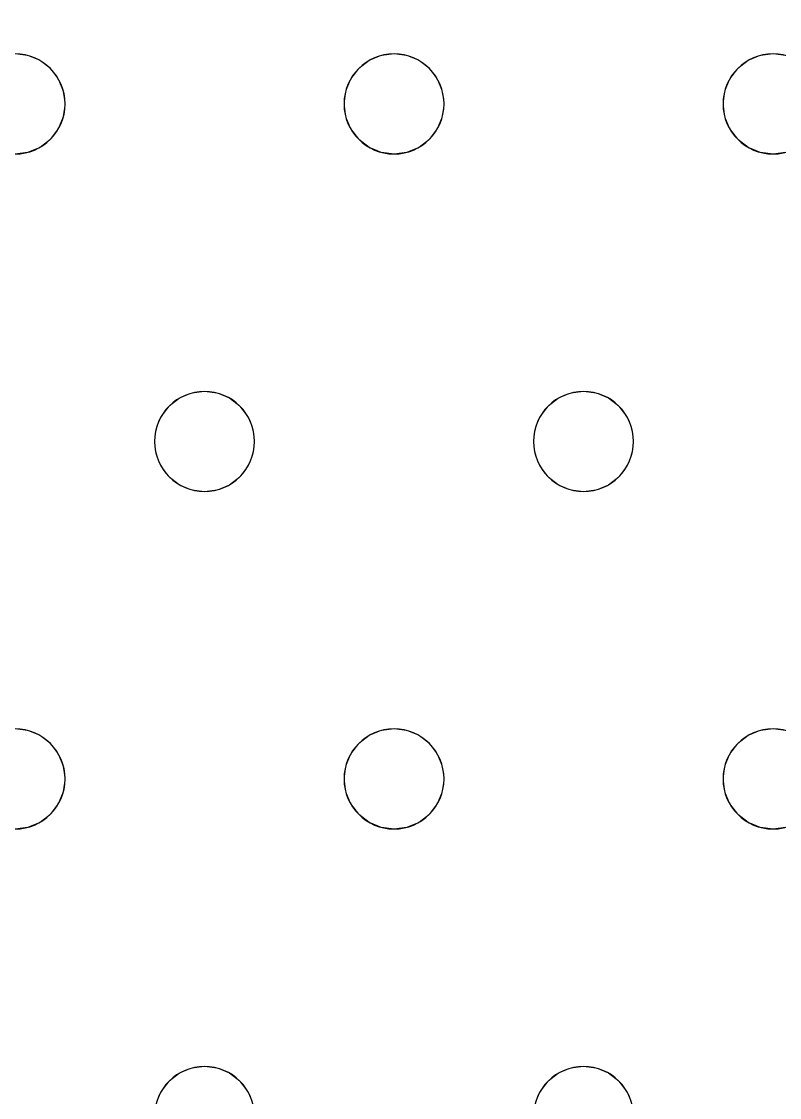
# Model space of a CAD drawing. Header units: millimetres. Extents: x -1 to 1601, y -701 to 1.
# Drawn here: x 987.6 to 1048.3, y -177.5 to -91.4 of the extents above; entities that cross this region are included whole.
import ezdxf

# ---------------------------------------------------------------- set-up
doc = ezdxf.new("R2010")
doc.units = ezdxf.units.MM
doc.layers.add('IQ_200_3D', color=1, linetype='Continuous')
doc.layers.add('IQ_204_2D', color=7, linetype='Continuous')

msp = doc.modelspace()

# ---------------------------------------------------------------- linework, layer by layer
at = {"layer": 'IQ_200_3D', "lineweight": 18}
for points, invisible_edges in [([(122.762, -68.034, 850), (1477.238, -68.034, 850), (1477.238, -397.966, 850), (122.762, -397.966, 850)], 10), ([(122.762, -68.034, 860), (122.762, -397.966, 860), (1477.238, -397.966, 860), (1477.238, -68.034, 860)], 5), ([(987.118, -94, 888), (845.451, -73, 888), (1017.451, -94, 888), (1016.416, -94.136, 888)], 11), ([(1047.784, -94, 888), (1046.749, -94.136, 888), (1017.451, -94, 888), (845.451, -73, 888)], 14), ([(1078.118, -94, 888), (1077.082, -94.136, 888), (1047.784, -94, 888), (845.451, -73, 888)], 14), ([(1138.784, -94, 888), (1137.749, -94.136, 888), (1108.451, -94, 888), (845.451, -73, 888)], 14), ([(1169.118, -94, 888), (1138.784, -94, 888), (845.451, -73, 888), (1475.351, -73, 888)], 11), ([(1078.118, -94, 888), (845.451, -73, 888), (1108.451, -94, 888)], 15), ([(1138.784, -94, 890), (1169.118, -94, 890), (845.451, -73, 890), (1108.451, -94, 890)], 15), ([(1047.784, -94, 890), (1077.082, -94.136, 890), (1078.118, -94, 890), (845.451, -73, 890)], 13), ([(1017.451, -94, 890), (1047.784, -94, 890), (845.451, -73, 890), (987.118, -94, 890)], 15), ([(1108.451, -94, 890), (845.451, -73, 890), (1078.118, -94, 890)], 15), ([(1169.118, -94, 890), (1475.351, -73, 890), (845.451, -73, 890)], 13), ([(987.118, -94, 888), (988.153, -94.136, 888), (988.153, -94.136, 890), (987.118, -94, 890)], 10), ([(988.153, -94.136, 888), (987.118, -94, 888), (1016.416, -94.136, 888), (1015.451, -94.536, 888)], 10), ([(1016.416, -94.136, 890), (1017.451, -94, 890), (987.118, -94, 890), (988.153, -94.136, 890)], 10), ([(989.118, -94.536, 890), (988.153, -94.136, 890), (988.153, -94.136, 888), (989.118, -94.536, 888)], 10), ([(989.118, -94.536, 888), (988.153, -94.136, 888), (1015.451, -94.536, 888), (1014.623, -95.172, 888)], 10), ([(1015.451, -94.536, 890), (1016.416, -94.136, 890), (988.153, -94.136, 890), (989.118, -94.536, 890)], 10), ([(989.946, -95.172, 890), (989.118, -94.536, 890), (989.118, -94.536, 888), (989.946, -95.172, 888)], 10), ([(989.946, -95.172, 888), (989.118, -94.536, 888), (1014.623, -95.172, 888), (1013.987, -96, 888)], 10), ([(1014.623, -95.172, 890), (1015.451, -94.536, 890), (989.118, -94.536, 890), (989.946, -95.172, 890)], 10), ([(1015.451, -94.536, 890), (1014.623, -95.172, 890), (1014.623, -95.172, 888), (1015.451, -94.536, 888)], 10), ([(1016.416, -94.136, 890), (1015.451, -94.536, 890), (1015.451, -94.536, 888), (1016.416, -94.136, 888)], 10), ([(1016.416, -94.136, 888), (1017.451, -94, 888), (1017.451, -94, 890), (1016.416, -94.136, 890)], 10), ([(1017.451, -94, 888), (1018.486, -94.136, 888), (1018.486, -94.136, 890), (1017.451, -94, 890)], 10), ([(1018.486, -94.136, 888), (1017.451, -94, 888), (1046.749, -94.136, 888), (1045.784, -94.536, 888)], 10), ([(1046.749, -94.136, 890), (1047.784, -94, 890), (1017.451, -94, 890), (1018.486, -94.136, 890)], 10), ([(1019.451, -94.536, 890), (1018.486, -94.136, 890), (1018.486, -94.136, 888), (1019.451, -94.536, 888)], 10), ([(1019.451, -94.536, 888), (1018.486, -94.136, 888), (1045.784, -94.536, 888), (1044.956, -95.172, 888)], 10), ([(1045.784, -94.536, 890), (1046.749, -94.136, 890), (1018.486, -94.136, 890), (1019.451, -94.536, 890)], 10), ([(1020.279, -95.172, 890), (1019.451, -94.536, 890), (1019.451, -94.536, 888), (1020.279, -95.172, 888)], 10), ([(1020.279, -95.172, 888), (1019.451, -94.536, 888), (1044.956, -95.172, 888), (1044.32, -96, 888)], 10), ([(1044.956, -95.172, 890), (1045.784, -94.536, 890), (1019.451, -94.536, 890), (1020.279, -95.172, 890)], 10), ([(1045.784, -94.536, 890), (1044.956, -95.172, 890), (1044.956, -95.172, 888), (1045.784, -94.536, 888)], 10), ([(1046.749, -94.136, 890), (1045.784, -94.536, 890), (1045.784, -94.536, 888), (1046.749, -94.136, 888)], 10), ([(1046.749, -94.136, 888), (1047.784, -94, 888), (1047.784, -94, 890), (1046.749, -94.136, 890)], 10), ([(1047.784, -94, 888), (1048.82, -94.136, 888), (1048.82, -94.136, 890), (1047.784, -94, 890)], 10), ([(1048.82, -94.136, 888), (1047.784, -94, 888), (1077.082, -94.136, 888), (1076.118, -94.536, 888)], 10), ([(1077.082, -94.136, 890), (1047.784, -94, 890), (1048.82, -94.136, 890), (1076.118, -94.536, 890)], 5), ([(990.582, -96, 890), (989.946, -95.172, 890), (989.946, -95.172, 888), (990.582, -96, 888)], 10), ([(990.582, -96, 888), (989.946, -95.172, 888), (1013.987, -96, 888)], 14), ([(1013.987, -96, 890), (1014.623, -95.172, 890), (989.946, -95.172, 890)], 14), ([(990.582, -96, 890), (1013.587, -96.965, 890), (1013.987, -96, 890), (989.946, -95.172, 890)], 5), ([(1014.623, -95.172, 890), (1013.987, -96, 890), (1013.987, -96, 888), (1014.623, -95.172, 888)], 10), ([(1020.915, -96, 890), (1020.279, -95.172, 890), (1020.279, -95.172, 888), (1020.915, -96, 888)], 10), ([(1044.32, -96, 888), (1043.921, -96.965, 888), (1020.915, -96, 888), (1020.279, -95.172, 888)], 10), ([(1044.32, -96, 890), (1044.956, -95.172, 890), (1020.279, -95.172, 890), (1020.915, -96, 890)], 10), ([(1044.956, -95.172, 890), (1044.32, -96, 890), (1044.32, -96, 888), (1044.956, -95.172, 888)], 10), ([(990.981, -96.965, 890), (990.582, -96, 890), (990.582, -96, 888), (990.981, -96.965, 888)], 10), ([(1013.587, -96.965, 888), (990.981, -96.965, 888), (990.582, -96, 888), (1013.987, -96, 888)], 5), ([(990.981, -96.965, 890), (1013.587, -96.965, 890), (990.582, -96, 890)], 3), ([(1013.987, -96, 890), (1013.587, -96.965, 890), (1013.587, -96.965, 888), (1013.987, -96, 888)], 10), ([(1021.315, -96.965, 890), (1020.915, -96, 890), (1020.915, -96, 888), (1021.315, -96.965, 888)], 10), ([(1021.315, -96.965, 888), (1020.915, -96, 888), (1043.921, -96.965, 888)], 14), ([(1043.921, -96.965, 890), (1044.32, -96, 890), (1020.915, -96, 890), (1021.315, -96.965, 890)], 10), ([(1044.32, -96, 890), (1043.921, -96.965, 890), (1043.921, -96.965, 888), (1044.32, -96, 888)], 10), ([(991.118, -98, 890), (990.981, -96.965, 890), (990.981, -96.965, 888), (991.118, -98, 888)], 2), ([(1013.451, -98, 888), (991.118, -98, 888), (990.981, -96.965, 888), (1013.587, -96.965, 888)], 5), ([(1013.451, -98, 890), (1013.587, -96.965, 890), (990.981, -96.965, 890), (991.118, -98, 890)], 10), ([(1013.587, -96.965, 890), (1013.451, -98, 890), (1013.451, -98, 888), (1013.587, -96.965, 888)], 8), ([(1021.451, -98, 890), (1021.315, -96.965, 890), (1021.315, -96.965, 888), (1021.451, -98, 888)], 2), ([(1043.784, -98, 888), (1021.451, -98, 888), (1021.315, -96.965, 888), (1043.921, -96.965, 888)], 5), ([(1043.784, -98, 890), (1043.921, -96.965, 890), (1021.315, -96.965, 890), (1021.451, -98, 890)], 10), ([(1043.921, -96.965, 890), (1043.784, -98, 890), (1043.784, -98, 888), (1043.921, -96.965, 888)], 8), ([(990.981, -99.035, 890), (991.118, -98, 890), (991.118, -98, 888), (990.981, -99.035, 888)], 8), ([(1013.587, -99.035, 888), (990.981, -99.035, 888), (991.118, -98, 888), (1013.451, -98, 888)], 5), ([(1013.587, -99.035, 890), (1013.451, -98, 890), (991.118, -98, 890), (990.981, -99.035, 890)], 10), ([(1013.451, -98, 890), (1013.587, -99.035, 890), (1013.587, -99.035, 888), (1013.451, -98, 888)], 2), ([(1021.315, -99.035, 890), (1021.451, -98, 890), (1021.451, -98, 888), (1021.315, -99.035, 888)], 8), ([(1043.921, -99.035, 888), (1021.315, -99.035, 888), (1021.451, -98, 888), (1043.784, -98, 888)], 5), ([(1043.921, -99.035, 890), (1043.784, -98, 890), (1021.451, -98, 890), (1021.315, -99.035, 890)], 10), ([(1043.784, -98, 890), (1043.921, -99.035, 890), (1043.921, -99.035, 888), (1043.784, -98, 888)], 2), ([(990.582, -100, 890), (990.981, -99.035, 890), (990.981, -99.035, 888), (990.582, -100, 888)], 10), ([(990.582, -100, 888), (990.981, -99.035, 888), (1013.987, -100, 888), (1002.284, -121, 888)], 14), ([(1013.987, -100, 890), (1013.587, -99.035, 890), (990.981, -99.035, 890), (990.582, -100, 890)], 10), ([(1013.987, -100, 888), (990.981, -99.035, 888), (1013.587, -99.035, 888)], 3), ([(1013.587, -99.035, 890), (1013.987, -100, 890), (1013.987, -100, 888), (1013.587, -99.035, 888)], 10), ([(1020.915, -100, 890), (1021.315, -99.035, 890), (1021.315, -99.035, 888), (1020.915, -100, 888)], 10), ([(1044.32, -100, 888), (1032.618, -121, 888), (1020.915, -100, 888), (1021.315, -99.035, 888)], 11), ([(1044.32, -100, 890), (1043.921, -99.035, 890), (1021.315, -99.035, 890), (1020.915, -100, 890)], 10), ([(1044.32, -100, 888), (1021.315, -99.035, 888), (1043.921, -99.035, 888)], 3), ([(1043.921, -99.035, 890), (1044.32, -100, 890), (1044.32, -100, 888), (1043.921, -99.035, 888)], 10), ([(989.946, -100.828, 890), (990.582, -100, 890), (990.582, -100, 888), (989.946, -100.828, 888)], 10), ([(989.946, -100.828, 888), (990.582, -100, 888), (1002.284, -121, 888), (1001.249, -121.136, 888)], 10), ([(1002.284, -121, 890), (990.582, -100, 890), (989.946, -100.828, 890), (1001.249, -121.136, 890)], 5), ([(1002.284, -121, 890), (1014.623, -100.828, 890), (1013.987, -100, 890), (990.582, -100, 890)], 13), ([(1014.623, -100.828, 888), (1002.284, -121, 888), (1013.987, -100, 888)], 3), ([(1013.987, -100, 890), (1014.623, -100.828, 890), (1014.623, -100.828, 888), (1013.987, -100, 888)], 10), ([(1020.279, -100.828, 890), (1020.915, -100, 890), (1020.915, -100, 888), (1020.279, -100.828, 888)], 10), ([(1020.279, -100.828, 888), (1020.915, -100, 888), (1032.618, -121, 888), (1031.582, -121.136, 888)], 10), ([(1020.279, -100.828, 890), (1031.582, -121.136, 890), (1032.618, -121, 890), (1020.915, -100, 890)], 5), ([(1032.618, -121, 890), (1044.32, -100, 890), (1020.915, -100, 890)], 15), ([(1032.618, -121, 888), (1044.32, -100, 888), (1044.956, -100.828, 888), (1033.653, -121.136, 888)], 5), ([(1044.956, -100.828, 890), (1044.32, -100, 890), (1032.618, -121, 890), (1033.653, -121.136, 890)], 10), ([(1044.32, -100, 890), (1044.956, -100.828, 890), (1044.956, -100.828, 888), (1044.32, -100, 888)], 10), ([(988.153, -101.864, 890), (989.118, -101.464, 890), (989.118, -101.464, 888), (988.153, -101.864, 888)], 10), ([(988.153, -101.864, 888), (989.118, -101.464, 888), (1000.284, -121.536, 888), (999.456, -122.172, 888)], 10), ([(1000.284, -121.536, 890), (989.118, -101.464, 890), (988.153, -101.864, 890), (999.456, -122.172, 890)], 5), ([(989.118, -101.464, 890), (989.946, -100.828, 890), (989.946, -100.828, 888), (989.118, -101.464, 888)], 10), ([(989.118, -101.464, 888), (989.946, -100.828, 888), (1001.249, -121.136, 888), (1000.284, -121.536, 888)], 10), ([(1001.249, -121.136, 890), (989.946, -100.828, 890), (989.118, -101.464, 890), (1000.284, -121.536, 890)], 5), ([(1003.319, -121.136, 888), (1002.284, -121, 888), (1014.623, -100.828, 888), (1015.451, -101.464, 888)], 10), ([(1002.284, -121, 890), (1003.319, -121.136, 890), (1014.623, -100.828, 890)], 14), ([(1015.451, -101.464, 890), (1014.623, -100.828, 890), (1003.319, -121.136, 890), (1004.284, -121.536, 890)], 10), ([(1004.284, -121.536, 888), (1003.319, -121.136, 888), (1015.451, -101.464, 888), (1016.416, -101.864, 888)], 10), ([(1016.416, -101.864, 890), (1015.451, -101.464, 890), (1004.284, -121.536, 890), (1005.113, -122.172, 890)], 10), ([(1014.623, -100.828, 890), (1015.451, -101.464, 890), (1015.451, -101.464, 888), (1014.623, -100.828, 888)], 10), ([(1015.451, -101.464, 890), (1016.416, -101.864, 890), (1016.416, -101.864, 888), (1015.451, -101.464, 888)], 10), ([(1018.486, -101.864, 890), (1019.451, -101.464, 890), (1019.451, -101.464, 888), (1018.486, -101.864, 888)], 10), ([(1018.486, -101.864, 888), (1019.451, -101.464, 888), (1030.618, -121.536, 888), (1029.789, -122.172, 888)], 10), ([(1030.618, -121.536, 890), (1019.451, -101.464, 890), (1018.486, -101.864, 890)], 13), ([(1019.451, -101.464, 890), (1020.279, -100.828, 890), (1020.279, -100.828, 888), (1019.451, -101.464, 888)], 10), ([(1019.451, -101.464, 888), (1020.279, -100.828, 888), (1031.582, -121.136, 888), (1030.618, -121.536, 888)], 10), ([(1019.451, -101.464, 890), (1030.618, -121.536, 890), (1031.582, -121.136, 890), (1020.279, -100.828, 890)], 5), ([(1033.653, -121.136, 888), (1044.956, -100.828, 888), (1045.784, -101.464, 888), (1034.618, -121.536, 888)], 5), ([(1045.784, -101.464, 890), (1044.956, -100.828, 890), (1033.653, -121.136, 890), (1034.618, -121.536, 890)], 10), ([(1034.618, -121.536, 888), (1045.784, -101.464, 888), (1046.749, -101.864, 888)], 13), ([(1046.749, -101.864, 890), (1045.784, -101.464, 890), (1034.618, -121.536, 890), (1035.446, -122.172, 890)], 10), ([(1044.956, -100.828, 890), (1045.784, -101.464, 890), (1045.784, -101.464, 888), (1044.956, -100.828, 888)], 10), ([(1045.784, -101.464, 890), (1046.749, -101.864, 890), (1046.749, -101.864, 888), (1045.784, -101.464, 888)], 10), ([(975.415, -123, 888), (974.779, -122.172, 888), (987.118, -102, 888), (998.82, -123, 888)], 14), ([(987.118, -102, 890), (974.779, -122.172, 890), (975.415, -123, 890), (998.82, -123, 890)], 13), ([(988.153, -101.864, 888), (987.118, -102, 888), (987.118, -102, 890), (988.153, -101.864, 890)], 10), ([(999.456, -122.172, 888), (998.82, -123, 888), (987.118, -102, 888), (988.153, -101.864, 888)], 10), ([(987.118, -102, 890), (998.82, -123, 890), (999.456, -122.172, 890), (988.153, -101.864, 890)], 5), ([(1005.113, -122.172, 888), (1004.284, -121.536, 888), (1016.416, -101.864, 888), (1017.451, -102, 888)], 10), ([(1017.451, -102, 890), (1016.416, -101.864, 890), (1005.113, -122.172, 890), (1005.748, -123, 890)], 10), ([(1005.748, -123, 888), (1005.113, -122.172, 888), (1017.451, -102, 888), (1029.153, -123, 888)], 14), ([(1029.153, -123, 890), (1029.789, -122.172, 890), (1017.451, -102, 890), (1005.748, -123, 890)], 14), ([(1017.451, -102, 888), (1016.416, -101.864, 888), (1016.416, -101.864, 890), (1017.451, -102, 890)], 10), ([(1018.486, -101.864, 888), (1017.451, -102, 888), (1017.451, -102, 890), (1018.486, -101.864, 890)], 10), ([(1029.789, -122.172, 888), (1029.153, -123, 888), (1017.451, -102, 888), (1018.486, -101.864, 888)], 10), ([(1029.789, -122.172, 890), (1030.618, -121.536, 890), (1018.486, -101.864, 890), (1017.451, -102, 890)], 10), ([(1046.749, -101.864, 888), (1047.784, -102, 888), (1035.446, -122.172, 888), (1034.618, -121.536, 888)], 10), ([(1047.784, -102, 890), (1046.749, -101.864, 890), (1035.446, -122.172, 890), (1036.082, -123, 890)], 10), ([(1036.082, -123, 888), (1035.446, -122.172, 888), (1047.784, -102, 888), (1059.487, -123, 888)], 14), ([(1059.487, -123, 890), (1047.784, -102, 890), (1036.082, -123, 890), (1059.087, -123.965, 890)], 7), ([(1047.784, -102, 888), (1046.749, -101.864, 888), (1046.749, -101.864, 890), (1047.784, -102, 890)], 10), ([(1048.82, -101.864, 888), (1047.784, -102, 888), (1047.784, -102, 890), (1048.82, -101.864, 890)], 10), ([(1060.123, -122.172, 888), (1059.487, -123, 888), (1047.784, -102, 888), (1048.82, -101.864, 888)], 10), ([(1047.784, -102, 890), (1059.487, -123, 890), (1060.123, -122.172, 890), (1048.82, -101.864, 890)], 5), ([(1001.249, -121.136, 890), (1000.284, -121.536, 890), (1000.284, -121.536, 888), (1001.249, -121.136, 888)], 10), ([(1001.249, -121.136, 888), (1002.284, -121, 888), (1002.284, -121, 890), (1001.249, -121.136, 890)], 10), ([(1002.284, -121, 888), (1003.319, -121.136, 888), (1003.319, -121.136, 890), (1002.284, -121, 890)], 10), ([(1004.284, -121.536, 890), (1003.319, -121.136, 890), (1003.319, -121.136, 888), (1004.284, -121.536, 888)], 10), ([(1031.582, -121.136, 890), (1030.618, -121.536, 890), (1030.618, -121.536, 888), (1031.582, -121.136, 888)], 10), ([(1031.582, -121.136, 888), (1032.618, -121, 888), (1032.618, -121, 890), (1031.582, -121.136, 890)], 10), ([(1032.618, -121, 888), (1033.653, -121.136, 888), (1033.653, -121.136, 890), (1032.618, -121, 890)], 10), ([(1034.618, -121.536, 890), (1033.653, -121.136, 890), (1033.653, -121.136, 888), (1034.618, -121.536, 888)], 10), ([(999.456, -122.172, 890), (998.82, -123, 890), (998.82, -123, 888), (999.456, -122.172, 888)], 10), ([(1000.284, -121.536, 890), (999.456, -122.172, 890), (999.456, -122.172, 888), (1000.284, -121.536, 888)], 10), ([(1005.113, -122.172, 890), (1004.284, -121.536, 890), (1004.284, -121.536, 888), (1005.113, -122.172, 888)], 10), ([(1005.748, -123, 890), (1005.113, -122.172, 890), (1005.113, -122.172, 888), (1005.748, -123, 888)], 10), ([(1029.789, -122.172, 890), (1029.153, -123, 890), (1029.153, -123, 888), (1029.789, -122.172, 888)], 10), ([(1030.618, -121.536, 890), (1029.789, -122.172, 890), (1029.789, -122.172, 888), (1030.618, -121.536, 888)], 10), ([(1035.446, -122.172, 890), (1034.618, -121.536, 890), (1034.618, -121.536, 888), (1035.446, -122.172, 888)], 10), ([(1036.082, -123, 890), (1035.446, -122.172, 890), (1035.446, -122.172, 888), (1036.082, -123, 888)], 10), ([(975.815, -123.965, 888), (975.415, -123, 888), (998.421, -123.965, 888), (998.284, -125, 888)], 10), ([(998.421, -123.965, 888), (975.415, -123, 888), (998.82, -123, 888)], 3), ([(998.421, -123.965, 890), (998.82, -123, 890), (975.415, -123, 890), (975.815, -123.965, 890)], 10), ([(998.82, -123, 890), (998.421, -123.965, 890), (998.421, -123.965, 888), (998.82, -123, 888)], 10), ([(1006.148, -123.965, 890), (1005.748, -123, 890), (1005.748, -123, 888), (1006.148, -123.965, 888)], 10), ([(1005.748, -123, 888), (1029.153, -123, 888), (1028.754, -123.965, 888), (1006.148, -123.965, 888)], 5), ([(1028.754, -123.965, 890), (1029.153, -123, 890), (1005.748, -123, 890), (1006.148, -123.965, 890)], 10), ([(1029.153, -123, 890), (1028.754, -123.965, 890), (1028.754, -123.965, 888), (1029.153, -123, 888)], 10), ([(1036.481, -123.965, 890), (1036.082, -123, 890), (1036.082, -123, 888), (1036.481, -123.965, 888)], 10), ([(1036.082, -123, 888), (1059.487, -123, 888), (1059.087, -123.965, 888)], 13), ([(1059.087, -123.965, 888), (1058.951, -125, 888), (1036.481, -123.965, 888), (1036.082, -123, 888)], 10), ([(1036.481, -123.965, 890), (1058.951, -125, 890), (1059.087, -123.965, 890), (1036.082, -123, 890)], 5), ([(975.951, -125, 888), (975.815, -123.965, 888), (998.284, -125, 888), (998.421, -126.035, 888)], 10), ([(975.815, -123.965, 890), (975.951, -125, 890), (998.284, -125, 890), (998.421, -123.965, 890)], 10), ([(998.421, -123.965, 890), (998.284, -125, 890), (998.284, -125, 888), (998.421, -123.965, 888)], 8), ([(1006.284, -125, 890), (1006.148, -123.965, 890), (1006.148, -123.965, 888), (1006.284, -125, 888)], 2), ([(1028.618, -125, 888), (1006.284, -125, 888), (1006.148, -123.965, 888), (1028.754, -123.965, 888)], 5), ([(1028.618, -125, 890), (1028.754, -123.965, 890), (1006.148, -123.965, 890), (1006.284, -125, 890)], 10), ([(1028.754, -123.965, 890), (1028.618, -125, 890), (1028.618, -125, 888), (1028.754, -123.965, 888)], 8), ([(1036.618, -125, 890), (1036.481, -123.965, 890), (1036.481, -123.965, 888), (1036.618, -125, 888)], 2), ([(1036.618, -125, 888), (1036.481, -123.965, 888), (1058.951, -125, 888), (1059.087, -126.035, 888)], 10), ([(1036.618, -125, 890), (1059.087, -126.035, 890), (1058.951, -125, 890), (1036.481, -123.965, 890)], 5), ([(975.815, -126.035, 888), (975.951, -125, 888), (998.421, -126.035, 888), (998.82, -127, 888)], 10), ([(975.951, -125, 890), (975.815, -126.035, 890), (998.421, -126.035, 890), (998.284, -125, 890)], 10), ([(998.284, -125, 890), (998.421, -126.035, 890), (998.421, -126.035, 888), (998.284, -125, 888)], 2), ([(1006.148, -126.035, 890), (1006.284, -125, 890), (1006.284, -125, 888), (1006.148, -126.035, 888)], 8), ([(1006.284, -125, 888), (1028.618, -125, 888), (1028.754, -126.035, 888), (1006.148, -126.035, 888)], 5), ([(1028.754, -126.035, 890), (1028.618, -125, 890), (1006.284, -125, 890), (1006.148, -126.035, 890)], 10), ([(1028.618, -125, 890), (1028.754, -126.035, 890), (1028.754, -126.035, 888), (1028.618, -125, 888)], 2), ([(1036.481, -126.035, 890), (1036.618, -125, 890), (1036.618, -125, 888), (1036.481, -126.035, 888)], 8), ([(1059.087, -126.035, 888), (1036.481, -126.035, 888), (1036.618, -125, 888)], 13), ([(1036.481, -126.035, 890), (1059.487, -127, 890), (1059.087, -126.035, 890), (1036.618, -125, 890)], 5), ([(998.82, -127, 888), (987.118, -148, 888), (975.415, -127, 888), (975.815, -126.035, 888)], 11), ([(998.82, -127, 890), (998.421, -126.035, 890), (975.815, -126.035, 890), (975.415, -127, 890)], 10), ([(998.421, -126.035, 890), (998.82, -127, 890), (998.82, -127, 888), (998.421, -126.035, 888)], 10), ([(1005.748, -127, 890), (1006.148, -126.035, 890), (1006.148, -126.035, 888), (1005.748, -127, 888)], 10), ([(1029.153, -127, 888), (1017.451, -148, 888), (1005.748, -127, 888), (1006.148, -126.035, 888)], 11), ([(1005.748, -127, 890), (1017.451, -148, 890), (1029.153, -127, 890), (1006.148, -126.035, 890)], 7), ([(1006.148, -126.035, 888), (1028.754, -126.035, 888), (1029.153, -127, 888)], 13), ([(1028.754, -126.035, 890), (1006.148, -126.035, 890), (1029.153, -127, 890)], 3), ([(1028.754, -126.035, 890), (1029.153, -127, 890), (1029.153, -127, 888), (1028.754, -126.035, 888)], 10), ([(1036.082, -127, 890), (1036.481, -126.035, 890), (1036.481, -126.035, 888), (1036.082, -127, 888)], 10), ([(1059.487, -127, 888), (1036.082, -127, 888), (1036.481, -126.035, 888), (1059.087, -126.035, 888)], 5), ([(1036.082, -127, 890), (1059.487, -127, 890), (1036.481, -126.035, 890)], 3), ([(998.82, -127, 890), (975.415, -127, 890), (987.118, -148, 890)], 15), ([(999.456, -127.828, 888), (988.153, -148.136, 888), (987.118, -148, 888), (998.82, -127, 888)], 5), ([(999.456, -127.828, 890), (998.82, -127, 890), (987.118, -148, 890), (988.153, -148.136, 890)], 10), ([(998.82, -127, 890), (999.456, -127.828, 890), (999.456, -127.828, 888), (998.82, -127, 888)], 10), ([(1005.113, -127.828, 890), (1005.748, -127, 890), (1005.748, -127, 888), (1005.113, -127.828, 888)], 10), ([(1005.113, -127.828, 888), (1005.748, -127, 888), (1017.451, -148, 888), (1016.416, -148.136, 888)], 10), ([(1017.451, -148, 890), (1005.748, -127, 890), (1005.113, -127.828, 890)], 13), ([(1029.789, -127.828, 888), (1018.486, -148.136, 888), (1017.451, -148, 888), (1029.153, -127, 888)], 5), ([(1029.789, -127.828, 890), (1029.153, -127, 890), (1017.451, -148, 890), (1018.486, -148.136, 890)], 10), ([(1029.153, -127, 890), (1029.789, -127.828, 890), (1029.789, -127.828, 888), (1029.153, -127, 888)], 10), ([(1035.446, -127.828, 890), (1036.082, -127, 890), (1036.082, -127, 888), (1035.446, -127.828, 888)], 10), ([(1047.784, -148, 888), (1035.446, -127.828, 888), (1036.082, -127, 888), (1059.487, -127, 888)], 13), ([(1035.446, -127.828, 890), (1046.749, -148.136, 890), (1047.784, -148, 890), (1036.082, -127, 890)], 5), ([(1047.784, -148, 890), (1060.123, -127.828, 890), (1059.487, -127, 890), (1036.082, -127, 890)], 13), ([(1047.784, -148, 888), (1059.487, -127, 888), (1060.123, -127.828, 888), (1048.82, -148.136, 888)], 5), ([(1000.284, -128.464, 888), (989.118, -148.536, 888), (988.153, -148.136, 888), (999.456, -127.828, 888)], 5), ([(1000.284, -128.464, 890), (999.456, -127.828, 890), (988.153, -148.136, 890), (989.118, -148.536, 890)], 10), ([(999.456, -127.828, 890), (1000.284, -128.464, 890), (1000.284, -128.464, 888), (999.456, -127.828, 888)], 10), ([(1004.284, -128.464, 890), (1005.113, -127.828, 890), (1005.113, -127.828, 888), (1004.284, -128.464, 888)], 10), ([(1004.284, -128.464, 888), (1005.113, -127.828, 888), (1016.416, -148.136, 888), (1015.451, -148.536, 888)], 10), ([(1016.416, -148.136, 890), (1017.451, -148, 890), (1005.113, -127.828, 890), (1004.284, -128.464, 890)], 10), ([(1018.486, -148.136, 888), (1029.789, -127.828, 888), (1030.618, -128.464, 888)], 13), ([(1030.618, -128.464, 890), (1029.789, -127.828, 890), (1018.486, -148.136, 890), (1019.451, -148.536, 890)], 10), ([(1029.789, -127.828, 890), (1030.618, -128.464, 890), (1030.618, -128.464, 888), (1029.789, -127.828, 888)], 10), ([(1034.618, -128.464, 890), (1035.446, -127.828, 890), (1035.446, -127.828, 888), (1034.618, -128.464, 888)], 10), ([(1034.618, -128.464, 888), (1035.446, -127.828, 888), (1046.749, -148.136, 888), (1045.784, -148.536, 888)], 10), ([(1034.618, -128.464, 890), (1045.784, -148.536, 890), (1046.749, -148.136, 890), (1035.446, -127.828, 890)], 5), ([(1035.446, -127.828, 888), (1047.784, -148, 888), (1046.749, -148.136, 888)], 13), ([(1048.82, -148.136, 890), (1060.951, -128.464, 890), (1060.123, -127.828, 890), (1047.784, -148, 890)], 5), ([(989.118, -148.536, 888), (1000.284, -128.464, 888), (1001.249, -128.864, 888)], 13), ([(1001.249, -128.864, 890), (1000.284, -128.464, 890), (989.118, -148.536, 890), (989.946, -149.172, 890)], 10), ([(989.946, -149.172, 888), (989.118, -148.536, 888), (1001.249, -128.864, 888), (1002.284, -129, 888)], 10), ([(1002.284, -129, 890), (1001.249, -128.864, 890), (989.946, -149.172, 890), (990.582, -150, 890)], 10), ([(990.582, -150, 888), (989.946, -149.172, 888), (1002.284, -129, 888), (1013.987, -150, 888)], 14), ([(1013.987, -150, 890), (1014.623, -149.172, 890), (1002.284, -129, 890), (990.582, -150, 890)], 14), ([(1000.284, -128.464, 890), (1001.249, -128.864, 890), (1001.249, -128.864, 888), (1000.284, -128.464, 888)], 10), ([(1002.284, -129, 888), (1001.249, -128.864, 888), (1001.249, -128.864, 890), (1002.284, -129, 890)], 10), ([(1003.319, -128.864, 888), (1002.284, -129, 888), (1002.284, -129, 890), (1003.319, -128.864, 890)], 10), ([(1002.284, -129, 888), (1003.319, -128.864, 888), (1014.623, -149.172, 888), (1013.987, -150, 888)], 10), ([(1014.623, -149.172, 890), (1015.451, -148.536, 890), (1003.319, -128.864, 890), (1002.284, -129, 890)], 10), ([(1003.319, -128.864, 890), (1004.284, -128.464, 890), (1004.284, -128.464, 888), (1003.319, -128.864, 888)], 10), ([(1003.319, -128.864, 888), (1004.284, -128.464, 888), (1015.451, -148.536, 888), (1014.623, -149.172, 888)], 10), ([(1015.451, -148.536, 890), (1016.416, -148.136, 890), (1004.284, -128.464, 890), (1003.319, -128.864, 890)], 10), ([(1030.618, -128.464, 888), (1031.582, -128.864, 888), (1019.451, -148.536, 888), (1018.486, -148.136, 888)], 10), ([(1031.582, -128.864, 890), (1030.618, -128.464, 890), (1019.451, -148.536, 890), (1020.279, -149.172, 890)], 10), ([(1031.582, -128.864, 888), (1032.618, -129, 888), (1020.279, -149.172, 888), (1019.451, -148.536, 888)], 10), ([(1032.618, -129, 890), (1031.582, -128.864, 890), (1020.279, -149.172, 890), (1020.915, -150, 890)], 10), ([(1020.915, -150, 888), (1020.279, -149.172, 888), (1032.618, -129, 888)], 14), ([(1044.32, -150, 888), (1043.921, -150.965, 888), (1020.915, -150, 888), (1032.618, -129, 888)], 14), ([(1044.32, -150, 890), (1032.618, -129, 890), (1020.915, -150, 890)], 15), ([(1030.618, -128.464, 890), (1031.582, -128.864, 890), (1031.582, -128.864, 888), (1030.618, -128.464, 888)], 10), ([(1032.618, -129, 888), (1031.582, -128.864, 888), (1031.582, -128.864, 890), (1032.618, -129, 890)], 10), ([(1033.653, -128.864, 888), (1032.618, -129, 888), (1032.618, -129, 890), (1033.653, -128.864, 890)], 10), ([(1032.618, -129, 888), (1033.653, -128.864, 888), (1044.956, -149.172, 888), (1044.32, -150, 888)], 10), ([(1044.956, -149.172, 890), (1033.653, -128.864, 890), (1032.618, -129, 890), (1044.32, -150, 890)], 5), ([(1033.653, -128.864, 890), (1034.618, -128.464, 890), (1034.618, -128.464, 888), (1033.653, -128.864, 888)], 10), ([(1033.653, -128.864, 888), (1034.618, -128.464, 888), (1045.784, -148.536, 888), (1044.956, -149.172, 888)], 10), ([(1045.784, -148.536, 890), (1034.618, -128.464, 890), (1033.653, -128.864, 890), (1044.956, -149.172, 890)], 5), ([(987.118, -148, 888), (988.153, -148.136, 888), (988.153, -148.136, 890), (987.118, -148, 890)], 10), ([(1016.416, -148.136, 888), (1017.451, -148, 888), (1017.451, -148, 890), (1016.416, -148.136, 890)], 10), ([(1017.451, -148, 888), (1018.486, -148.136, 888), (1018.486, -148.136, 890), (1017.451, -148, 890)], 10), ([(1046.749, -148.136, 888), (1047.784, -148, 888), (1047.784, -148, 890), (1046.749, -148.136, 890)], 10), ([(1047.784, -148, 888), (1048.82, -148.136, 888), (1048.82, -148.136, 890), (1047.784, -148, 890)], 10), ([(989.118, -148.536, 890), (988.153, -148.136, 890), (988.153, -148.136, 888), (989.118, -148.536, 888)], 10), ([(989.946, -149.172, 890), (989.118, -148.536, 890), (989.118, -148.536, 888), (989.946, -149.172, 888)], 10), ([(1015.451, -148.536, 890), (1014.623, -149.172, 890), (1014.623, -149.172, 888), (1015.451, -148.536, 888)], 10), ([(1016.416, -148.136, 890), (1015.451, -148.536, 890), (1015.451, -148.536, 888), (1016.416, -148.136, 888)], 10), ([(1019.451, -148.536, 890), (1018.486, -148.136, 890), (1018.486, -148.136, 888), (1019.451, -148.536, 888)], 10), ([(1020.279, -149.172, 890), (1019.451, -148.536, 890), (1019.451, -148.536, 888), (1020.279, -149.172, 888)], 10), ([(1045.784, -148.536, 890), (1044.956, -149.172, 890), (1044.956, -149.172, 888), (1045.784, -148.536, 888)], 10), ([(1046.749, -148.136, 890), (1045.784, -148.536, 890), (1045.784, -148.536, 888), (1046.749, -148.136, 888)], 10), ([(990.582, -150, 890), (989.946, -149.172, 890), (989.946, -149.172, 888), (990.582, -150, 888)], 10), ([(1014.623, -149.172, 890), (1013.987, -150, 890), (1013.987, -150, 888), (1014.623, -149.172, 888)], 10), ([(1020.915, -150, 890), (1020.279, -149.172, 890), (1020.279, -149.172, 888), (1020.915, -150, 888)], 10), ([(1044.956, -149.172, 890), (1044.32, -150, 890), (1044.32, -150, 888), (1044.956, -149.172, 888)], 10), ([(990.981, -150.965, 890), (990.582, -150, 890), (990.582, -150, 888), (990.981, -150.965, 888)], 10), ([(1013.587, -150.965, 888), (990.981, -150.965, 888), (990.582, -150, 888), (1013.987, -150, 888)], 5), ([(1013.587, -150.965, 890), (1013.987, -150, 890), (990.582, -150, 890), (990.981, -150.965, 890)], 10), ([(1013.987, -150, 890), (1013.587, -150.965, 890), (1013.587, -150.965, 888), (1013.987, -150, 888)], 10), ([(1021.315, -150.965, 890), (1020.915, -150, 890), (1020.915, -150, 888), (1021.315, -150.965, 888)], 10), ([(1043.921, -150.965, 888), (1043.784, -152, 888), (1021.315, -150.965, 888), (1020.915, -150, 888)], 10), ([(1020.915, -150, 890), (1021.315, -150.965, 890), (1043.921, -150.965, 890), (1044.32, -150, 890)], 10), ([(1044.32, -150, 890), (1043.921, -150.965, 890), (1043.921, -150.965, 888), (1044.32, -150, 888)], 10), ([(991.118, -152, 890), (990.981, -150.965, 890), (990.981, -150.965, 888), (991.118, -152, 888)], 2), ([(1013.451, -152, 888), (991.118, -152, 888), (990.981, -150.965, 888), (1013.587, -150.965, 888)], 5), ([(1013.451, -152, 890), (1013.587, -150.965, 890), (990.981, -150.965, 890), (991.118, -152, 890)], 10), ([(1013.587, -150.965, 890), (1013.451, -152, 890), (1013.451, -152, 888), (1013.587, -150.965, 888)], 8), ([(1021.451, -152, 890), (1021.315, -150.965, 890), (1021.315, -150.965, 888), (1021.451, -152, 888)], 2), ([(1021.451, -152, 888), (1021.315, -150.965, 888), (1043.784, -152, 888), (1043.921, -153.035, 888)], 10), ([(1043.784, -152, 890), (1043.921, -150.965, 890), (1021.315, -150.965, 890), (1021.451, -152, 890)], 10), ([(1043.921, -150.965, 890), (1043.784, -152, 890), (1043.784, -152, 888), (1043.921, -150.965, 888)], 8), ([(990.981, -153.035, 890), (991.118, -152, 890), (991.118, -152, 888), (990.981, -153.035, 888)], 8), ([(1013.587, -153.035, 888), (990.981, -153.035, 888), (991.118, -152, 888), (1013.451, -152, 888)], 5), ([(1013.587, -153.035, 890), (1013.451, -152, 890), (991.118, -152, 890), (990.981, -153.035, 890)], 10), ([(1013.451, -152, 890), (1013.587, -153.035, 890), (1013.587, -153.035, 888), (1013.451, -152, 888)], 2), ([(1021.315, -153.035, 890), (1021.451, -152, 890), (1021.451, -152, 888), (1021.315, -153.035, 888)], 8), ([(1021.315, -153.035, 888), (1021.451, -152, 888), (1043.921, -153.035, 888), (1044.32, -154, 888)], 10), ([(1021.315, -153.035, 890), (1044.32, -154, 890), (1043.921, -153.035, 890), (1021.451, -152, 890)], 5), ([(1021.451, -152, 890), (1043.921, -153.035, 890), (1043.784, -152, 890)], 13), ([(1043.784, -152, 890), (1043.921, -153.035, 890), (1043.921, -153.035, 888), (1043.784, -152, 888)], 2), ([(990.582, -154, 890), (990.981, -153.035, 890), (990.981, -153.035, 888), (990.582, -154, 888)], 10), ([(990.582, -154, 888), (990.981, -153.035, 888), (1013.987, -154, 888), (1002.284, -175, 888)], 14), ([(1013.987, -154, 890), (1013.587, -153.035, 890), (990.981, -153.035, 890), (990.582, -154, 890)], 10), ([(1013.587, -153.035, 888), (1013.987, -154, 888), (990.981, -153.035, 888)], 14), ([(1013.587, -153.035, 890), (1013.987, -154, 890), (1013.987, -154, 888), (1013.587, -153.035, 888)], 10), ([(1020.915, -154, 890), (1021.315, -153.035, 890), (1021.315, -153.035, 888), (1020.915, -154, 888)], 10), ([(1020.915, -154, 888), (1021.315, -153.035, 888), (1044.32, -154, 888), (1032.618, -175, 888)], 14), ([(1020.915, -154, 890), (1044.32, -154, 890), (1021.315, -153.035, 890)], 3), ([(1043.921, -153.035, 890), (1044.32, -154, 890), (1044.32, -154, 888), (1043.921, -153.035, 888)], 10), ([(989.946, -154.828, 890), (990.582, -154, 890), (990.582, -154, 888), (989.946, -154.828, 888)], 10), ([(989.946, -154.828, 888), (990.582, -154, 888), (1002.284, -175, 888), (1001.249, -175.136, 888)], 10), ([(1002.284, -175, 890), (990.582, -154, 890), (989.946, -154.828, 890), (1001.249, -175.136, 890)], 5), ([(1002.284, -175, 890), (1014.623, -154.828, 890), (1013.987, -154, 890), (990.582, -154, 890)], 13), ([(1014.623, -154.828, 888), (1003.319, -175.136, 888), (1002.284, -175, 888), (1013.987, -154, 888)], 5), ([(1013.987, -154, 890), (1014.623, -154.828, 890), (1014.623, -154.828, 888), (1013.987, -154, 888)], 10), ([(1020.279, -154.828, 890), (1020.915, -154, 890), (1020.915, -154, 888), (1020.279, -154.828, 888)], 10), ([(1020.279, -154.828, 888), (1020.915, -154, 888), (1032.618, -175, 888), (1031.582, -175.136, 888)], 10), ([(1032.618, -175, 890), (1020.915, -154, 890), (1020.279, -154.828, 890), (1031.582, -175.136, 890)], 5), ([(1032.618, -175, 890), (1044.956, -154.828, 890), (1044.32, -154, 890), (1020.915, -154, 890)], 13), ([(1032.618, -175, 888), (1044.32, -154, 888), (1044.956, -154.828, 888), (1033.653, -175.136, 888)], 5), ([(1044.32, -154, 890), (1044.956, -154.828, 890), (1044.956, -154.828, 888), (1044.32, -154, 888)], 10), ([(989.118, -155.464, 890), (989.946, -154.828, 890), (989.946, -154.828, 888), (989.118, -155.464, 888)], 10), ([(989.118, -155.464, 888), (989.946, -154.828, 888), (1001.249, -175.136, 888), (1000.284, -175.536, 888)], 10), ([(1001.249, -175.136, 890), (989.946, -154.828, 890), (989.118, -155.464, 890)], 13), ([(1014.623, -154.828, 890), (1002.284, -175, 890), (1003.319, -175.136, 890)], 13), ([(1015.451, -155.464, 888), (1004.284, -175.536, 888), (1003.319, -175.136, 888), (1014.623, -154.828, 888)], 5), ([(1015.451, -155.464, 890), (1014.623, -154.828, 890), (1003.319, -175.136, 890), (1004.284, -175.536, 890)], 10), ([(1014.623, -154.828, 890), (1015.451, -155.464, 890), (1015.451, -155.464, 888), (1014.623, -154.828, 888)], 10), ([(1019.451, -155.464, 890), (1020.279, -154.828, 890), (1020.279, -154.828, 888), (1019.451, -155.464, 888)], 10), ([(1031.582, -175.136, 888), (1030.618, -175.536, 888), (1019.451, -155.464, 888), (1020.279, -154.828, 888)], 10), ([(1019.451, -155.464, 890), (1031.582, -175.136, 890), (1020.279, -154.828, 890)], 3), ([(1033.653, -175.136, 890), (1044.956, -154.828, 890), (1032.618, -175, 890)], 3), ([(1045.784, -155.464, 888), (1033.653, -175.136, 888), (1044.956, -154.828, 888)], 3), ([(1033.653, -175.136, 890), (1034.618, -175.536, 890), (1045.784, -155.464, 890), (1044.956, -154.828, 890)], 10), ([(1044.956, -154.828, 890), (1045.784, -155.464, 890), (1045.784, -155.464, 888), (1044.956, -154.828, 888)], 10), ([(988.153, -155.864, 890), (989.118, -155.464, 890), (989.118, -155.464, 888), (988.153, -155.864, 888)], 10), ([(988.153, -155.864, 888), (989.118, -155.464, 888), (1000.284, -175.536, 888), (999.456, -176.172, 888)], 10), ([(1000.284, -175.536, 890), (1001.249, -175.136, 890), (989.118, -155.464, 890), (988.153, -155.864, 890)], 10), ([(1016.416, -155.864, 888), (1005.113, -176.172, 888), (1004.284, -175.536, 888), (1015.451, -155.464, 888)], 5), ([(1004.284, -175.536, 890), (1016.416, -155.864, 890), (1015.451, -155.464, 890)], 13), ([(1015.451, -155.464, 890), (1016.416, -155.864, 890), (1016.416, -155.864, 888), (1015.451, -155.464, 888)], 10), ([(1018.486, -155.864, 890), (1019.451, -155.464, 890), (1019.451, -155.464, 888), (1018.486, -155.864, 888)], 10), ([(1018.486, -155.864, 888), (1019.451, -155.464, 888), (1030.618, -175.536, 888), (1029.789, -176.172, 888)], 10), ([(1019.451, -155.464, 890), (1018.486, -155.864, 890), (1030.618, -175.536, 890), (1031.582, -175.136, 890)], 10), ([(1045.784, -155.464, 888), (1046.749, -155.864, 888), (1034.618, -175.536, 888), (1033.653, -175.136, 888)], 10), ([(1046.749, -155.864, 890), (1045.784, -155.464, 890), (1034.618, -175.536, 890), (1035.446, -176.172, 890)], 10), ([(1045.784, -155.464, 890), (1046.749, -155.864, 890), (1046.749, -155.864, 888), (1045.784, -155.464, 888)], 10), ([(975.415, -177, 888), (974.779, -176.172, 888), (987.118, -156, 888), (998.82, -177, 888)], 14), ([(998.82, -177, 890), (999.456, -176.172, 890), (987.118, -156, 890), (975.415, -177, 890)], 14), ([(988.153, -155.864, 888), (987.118, -156, 888), (987.118, -156, 890), (988.153, -155.864, 890)], 10), ([(987.118, -156, 888), (988.153, -155.864, 888), (999.456, -176.172, 888), (998.82, -177, 888)], 10), ([(988.153, -155.864, 890), (987.118, -156, 890), (999.456, -176.172, 890), (1000.284, -175.536, 890)], 10), ([(1005.113, -176.172, 890), (1017.451, -156, 890), (1016.416, -155.864, 890), (1004.284, -175.536, 890)], 5), ([(1017.451, -156, 888), (1005.748, -177, 888), (1005.113, -176.172, 888), (1016.416, -155.864, 888)], 5), ([(1005.748, -177, 890), (1017.451, -156, 890), (1005.113, -176.172, 890)], 3), ([(1005.748, -177, 888), (1017.451, -156, 888), (1029.153, -177, 888), (1028.754, -177.965, 888)], 11), ([(1017.451, -156, 890), (1005.748, -177, 890), (1029.153, -177, 890), (1029.789, -176.172, 890)], 11), ([(1017.451, -156, 888), (1016.416, -155.864, 888), (1016.416, -155.864, 890), (1017.451, -156, 890)], 10), ([(1018.486, -155.864, 888), (1017.451, -156, 888), (1017.451, -156, 890), (1018.486, -155.864, 890)], 10), ([(1017.451, -156, 888), (1018.486, -155.864, 888), (1029.789, -176.172, 888), (1029.153, -177, 888)], 10), ([(1018.486, -155.864, 890), (1017.451, -156, 890), (1029.789, -176.172, 890), (1030.618, -175.536, 890)], 10), ([(1046.749, -155.864, 888), (1047.784, -156, 888), (1035.446, -176.172, 888), (1034.618, -175.536, 888)], 10), ([(1047.784, -156, 890), (1046.749, -155.864, 890), (1035.446, -176.172, 890), (1036.082, -177, 890)], 10), ([(1047.784, -156, 888), (1059.487, -177, 888), (1036.082, -177, 888), (1035.446, -176.172, 888)], 11), ([(1059.487, -177, 890), (1060.123, -176.172, 890), (1047.784, -156, 890), (1036.082, -177, 890)], 14), ([(1047.784, -156, 888), (1046.749, -155.864, 888), (1046.749, -155.864, 890), (1047.784, -156, 890)], 10), ([(1048.82, -155.864, 888), (1047.784, -156, 888), (1047.784, -156, 890), (1048.82, -155.864, 890)], 10), ([(1060.123, -176.172, 888), (1047.784, -156, 888), (1048.82, -155.864, 888), (1060.951, -175.536, 888)], 5), ([(1060.123, -176.172, 890), (1060.951, -175.536, 890), (1048.82, -155.864, 890), (1047.784, -156, 890)], 10), ([(1047.784, -156, 888), (1060.123, -176.172, 888), (1059.487, -177, 888)], 13), ([(1000.284, -175.536, 890), (999.456, -176.172, 890), (999.456, -176.172, 888), (1000.284, -175.536, 888)], 10), ([(1001.249, -175.136, 890), (1000.284, -175.536, 890), (1000.284, -175.536, 888), (1001.249, -175.136, 888)], 10), ([(1001.249, -175.136, 888), (1002.284, -175, 888), (1002.284, -175, 890), (1001.249, -175.136, 890)], 10), ([(1002.284, -175, 888), (1003.319, -175.136, 888), (1003.319, -175.136, 890), (1002.284, -175, 890)], 10), ([(1004.284, -175.536, 890), (1003.319, -175.136, 890), (1003.319, -175.136, 888), (1004.284, -175.536, 888)], 10), ([(1005.113, -176.172, 890), (1004.284, -175.536, 890), (1004.284, -175.536, 888), (1005.113, -176.172, 888)], 10), ([(1030.618, -175.536, 890), (1029.789, -176.172, 890), (1029.789, -176.172, 888), (1030.618, -175.536, 888)], 10), ([(1031.582, -175.136, 890), (1030.618, -175.536, 890), (1030.618, -175.536, 888), (1031.582, -175.136, 888)], 10), ([(1031.582, -175.136, 888), (1032.618, -175, 888), (1032.618, -175, 890), (1031.582, -175.136, 890)], 10), ([(1032.618, -175, 888), (1033.653, -175.136, 888), (1033.653, -175.136, 890), (1032.618, -175, 890)], 10), ([(1034.618, -175.536, 890), (1033.653, -175.136, 890), (1033.653, -175.136, 888), (1034.618, -175.536, 888)], 10), ([(1035.446, -176.172, 890), (1034.618, -175.536, 890), (1034.618, -175.536, 888), (1035.446, -176.172, 888)], 10), ([(999.456, -176.172, 890), (998.82, -177, 890), (998.82, -177, 888), (999.456, -176.172, 888)], 10), ([(1005.748, -177, 890), (1005.113, -176.172, 890), (1005.113, -176.172, 888), (1005.748, -177, 888)], 10), ([(1029.789, -176.172, 890), (1029.153, -177, 890), (1029.153, -177, 888), (1029.789, -176.172, 888)], 10), ([(1036.082, -177, 890), (1035.446, -176.172, 890), (1035.446, -176.172, 888), (1036.082, -177, 888)], 10), ([(998.421, -177.965, 888), (975.815, -177.965, 888), (975.415, -177, 888), (998.82, -177, 888)], 5), ([(998.421, -177.965, 890), (998.82, -177, 890), (975.415, -177, 890), (975.815, -177.965, 890)], 10), ([(998.82, -177, 890), (998.421, -177.965, 890), (998.421, -177.965, 888), (998.82, -177, 888)], 10), ([(1006.148, -177.965, 890), (1005.748, -177, 890), (1005.748, -177, 888), (1006.148, -177.965, 888)], 10), ([(1006.148, -177.965, 888), (1005.748, -177, 888), (1028.754, -177.965, 888), (1028.618, -179, 888)], 10), ([(1005.748, -177, 890), (1006.148, -177.965, 890), (1028.754, -177.965, 890), (1029.153, -177, 890)], 10), ([(1029.153, -177, 890), (1028.754, -177.965, 890), (1028.754, -177.965, 888), (1029.153, -177, 888)], 10), ([(1036.481, -177.965, 890), (1036.082, -177, 890), (1036.082, -177, 888), (1036.481, -177.965, 888)], 10), ([(1059.087, -177.965, 888), (1036.481, -177.965, 888), (1036.082, -177, 888), (1059.487, -177, 888)], 5), ([(1059.087, -177.965, 890), (1059.487, -177, 890), (1036.082, -177, 890)], 14), ([(1036.481, -177.965, 890), (1058.951, -179, 890), (1059.087, -177.965, 890), (1036.082, -177, 890)], 5)]:
    msp.add_3dface(points, dxfattribs=dict(at, invisible_edges=invisible_edges))
at = {"layer": 'IQ_204_2D'}
for centre, start, end in [((987.118, -98), 0, 180), ((1017.451, -98), 360, 180), ((1047.784, -98), 0, 180), ((987.118, -98), 180, 360), ((1017.451, -98), 180, 360), ((1047.784, -98), 180, 360), ((1002.284, -125), 360, 180), ((1032.618, -125), 0, 180), ((1002.284, -125), 180, 360), ((1032.618, -125), 180, 360), ((987.118, -152), 0, 180), ((1017.451, -152), 360, 180), ((1047.784, -152), 0, 180), ((987.118, -152), 180, 360), ((1017.451, -152), 180, 360), ((1047.784, -152), 180, 360), ((1002.284, -179), 360, 180), ((1032.618, -179), 0, 180)]:
    msp.add_arc(centre, 4, start, end, dxfattribs=at)

# ---------------------------------------------------------------- meshes
at = {"layer": 'IQ_200_3D', "lineweight": 18}
mesh = msp.add_polyface(dxfattribs=at)
corners = [(1600, 0, 850), (1600, -700, 850), (0, -700, 850), (0, 0, 850), (1210.5, -594, 850), (1211.556, -602.023, 850), (1214.653, -609.5, 850), (1219.58, -615.92, 850), (1226, -620.847, 850), (1233.477, -623.944, 850), (1241.5, -625, 850), (1459.5, -625, 850), (1467.523, -623.944, 850), (1475, -620.847, 850), (1481.42, -615.92, 850), (1486.347, -609.5, 850), (1489.444, -602.023, 850), (1490.5, -594, 850), (1490.5, -476, 850), (1489.444, -467.977, 850), (1486.347, -460.5, 850), (1481.42, -454.08, 850), (1475, -449.153, 850), (1467.523, -446.056, 850), (1459.5, -445, 850), (1241.5, -445, 850), (1233.477, -446.056, 850), (1226, -449.153, 850), (1219.58, -454.08, 850), (1214.653, -460.5, 850), (1211.556, -467.977, 850), (1210.5, -476, 850), (1477.5, -68.034, 850), (122.5, -68.034, 850), (110.412, -69.625, 850), (99.148, -74.291, 850), (89.475, -81.713, 850), (82.053, -91.386, 850), (77.388, -102.65, 850), (75.796, -114.738, 850), (75.796, -351.262, 850), (77.388, -363.35, 850), (82.053, -374.614, 850), (89.475, -384.287, 850), (99.148, -391.709, 850), (110.412, -396.375, 850), (122.5, -397.966, 850), (1477.5, -397.966, 850), (1489.588, -396.375, 850), (1500.852, -391.709, 850), (1510.525, -384.287, 850), (1517.947, -374.614, 850), (1522.612, -363.35, 850), (1524.204, -351.262, 850), (1524.204, -114.738, 850), (1522.612, -102.65, 850), (1517.947, -91.386, 850), (1510.525, -81.713, 850), (1500.852, -74.291, 850), (1489.588, -69.625, 850)]
mesh.append_faces([[corners[k] for k in face] for face in [(37, 3, 36), (35, 3, 34), (4, 46, 31), (31, 46, 30), (55, 0, 54), (16, 1, 15), (14, 1, 13), (21, 49, 20), (11, 1, 10)]], dxfattribs={"vtx0": -1, "vtx1": -1})
mesh.append_faces([[corners[k] for k in face] for face in [(3, 37, 38), (3, 38, 39), (3, 39, 40, 2), (2, 40, 41), (46, 4, 5), (2, 6, 7), (46, 29, 30), (46, 28, 29), (26, 46, 47, 25), (46, 26, 27), (0, 59, 32, 3), (20, 49, 50, 19), (47, 24, 25), (0, 55, 56), (1, 52, 53), (19, 50, 51, 18), (1, 16, 17)]], dxfattribs={"vtx0": -1, "vtx2": -1})
mesh.append_faces([[corners[k] for k in face] for face in [(2, 45, 46, 5), (1, 17, 18, 51)]], dxfattribs={"vtx0": -1, "vtx2": -1, "vtx3": -1})
mesh.append_faces([[corners[k] for k in face] for face in [(41, 42, 2), (35, 36, 3), (33, 34, 3, 32), (43, 44, 2), (44, 45, 2), (42, 43, 2), (5, 6, 2), (27, 28, 46), (7, 8, 2), (8, 9, 2), (58, 59, 0), (56, 57, 0), (57, 58, 0), (51, 52, 1), (23, 24, 47), (11, 12, 1), (12, 13, 1), (14, 15, 1)]], dxfattribs={"vtx1": -1, "vtx2": -1})
mesh.append_faces([[corners[k] for k in face] for face in [(1, 2, 9, 10), (47, 48, 22, 23), (48, 49, 21, 22), (53, 54, 0, 1)]], dxfattribs={"vtx1": -1, "vtx3": -1})
mesh = msp.add_polyface(dxfattribs=at)
corners = [(1600, -700, 900), (1600, -23, 900), (0, -23, 900), (0, -700, 900), (90, -35.113, 900), (1510, -35.113, 900), (1529.382, -37.665, 900), (1547.443, -45.146, 900), (1562.953, -57.047, 900), (1574.854, -72.557, 900), (1582.335, -90.618, 900), (1584.887, -110, 900), (1584.887, -610, 900), (1582.335, -629.382, 900), (1574.854, -647.443, 900), (1562.953, -662.953, 900), (1547.443, -674.854, 900), (1529.382, -682.335, 900), (1510, -684.887, 900), (90, -684.887, 900), (70.618, -682.335, 900), (52.557, -674.854, 900), (37.047, -662.953, 900), (25.146, -647.443, 900), (17.665, -629.382, 900), (15.113, -610, 900), (15.113, -110, 900), (17.665, -90.618, 900), (25.146, -72.557, 900), (37.047, -57.047, 900), (52.557, -45.146, 900), (70.618, -37.665, 900)]
mesh.append_faces([[corners[k] for k in face] for face in [(9, 1, 8), (14, 0, 13), (31, 2, 30), (28, 2, 27), (21, 3, 20), (23, 3, 22)]], dxfattribs={"vtx0": -1, "vtx1": -1})
mesh.append_faces([[corners[k] for k in face] for face in [(1, 9, 10), (1, 11, 12, 0), (0, 14, 15), (0, 18, 19), (2, 28, 29), (3, 23, 24)]], dxfattribs={"vtx0": -1, "vtx2": -1})
mesh.append_faces([[corners[k] for k in face] for face in [(10, 11, 1), (5, 6, 1), (7, 8, 1), (6, 7, 1), (12, 13, 0), (15, 16, 0), (17, 18, 0), (16, 17, 0), (31, 4, 2), (29, 30, 2), (26, 27, 2), (21, 22, 3), (24, 25, 3)]], dxfattribs={"vtx1": -1, "vtx2": -1})
mesh.append_faces([[corners[k] for k in face] for face in [(4, 5, 1, 2), (25, 26, 2, 3), (19, 20, 3, 0)]], dxfattribs={"vtx1": -1, "vtx3": -1})
mesh = msp.add_polyface(dxfattribs=at)
corners = [(1510, -48.392, 890), (90, -48.392, 890), (66.424, -53.082, 890), (46.437, -66.437, 890), (33.082, -86.424, 890), (28.392, -110, 890), (28.392, -610, 890), (33.082, -633.576, 890), (46.437, -653.563, 890), (66.424, -666.918, 890), (90, -671.608, 890), (1510, -671.608, 890), (1533.576, -666.918, 890), (1553.563, -653.563, 890), (1566.918, -633.576, 890), (1571.608, -610, 890), (1571.608, -110, 890), (1566.918, -86.424, 890), (1553.563, -66.437, 890), (1533.576, -53.082, 890), (122.5, -418.034, 890), (1477.5, -418.034, 890), (1489.656, -419.634, 890), (1500.983, -424.326, 890), (1510.71, -431.79, 890), (1518.174, -441.517, 890), (1522.866, -452.844, 890), (1524.466, -465, 890), (1524.466, -605, 890), (1522.866, -617.156, 890), (1518.174, -628.483, 890), (1510.71, -638.21, 890), (1500.983, -645.674, 890), (1489.656, -650.366, 890), (1477.5, -651.966, 890), (122.5, -651.966, 890), (110.344, -650.366, 890), (99.017, -645.674, 890), (89.29, -638.21, 890), (81.826, -628.483, 890), (77.134, -617.156, 890), (75.534, -605, 890), (75.534, -465, 890), (77.134, -452.844, 890), (81.826, -441.517, 890), (89.29, -431.79, 890), (99.017, -424.326, 890), (110.344, -419.634, 890), (122.5, -68.034, 890), (1477.5, -68.034, 890), (1489.588, -69.625, 890), (1500.852, -74.291, 890), (1510.525, -81.713, 890), (1517.947, -91.386, 890), (1522.612, -102.65, 890), (1524.204, -114.738, 890), (1524.204, -351.262, 890), (1522.612, -363.35, 890), (1517.947, -374.614, 890), (1510.525, -384.287, 890), (1500.852, -391.709, 890), (1489.588, -396.375, 890), (1477.5, -397.966, 890), (122.5, -397.966, 890), (110.412, -396.375, 890), (99.148, -391.709, 890), (89.475, -384.287, 890), (82.053, -374.614, 890), (77.388, -363.35, 890), (75.796, -351.262, 890), (75.796, -114.738, 890), (77.388, -102.65, 890), (82.053, -91.386, 890), (89.475, -81.713, 890), (99.148, -74.291, 890), (110.412, -69.625, 890)]
mesh.append_faces([[corners[k] for k in face] for face in [(65, 47, 64), (75, 1, 74), (71, 5, 70), (73, 2, 72)]], dxfattribs={"vtx0": -1, "vtx1": -1})
mesh.append_faces([[corners[k] for k in face] for face in [(15, 28, 29, 14), (11, 32, 33), (16, 55, 56, 15), (54, 17, 18, 53), (53, 18, 19, 52), (52, 19, 0, 51), (0, 50, 51), (10, 37, 38, 9), (64, 47, 20, 63), (8, 39, 40, 7), (39, 8, 9, 38), (69, 42, 43), (1, 75, 48, 0), (3, 71, 72, 2)]], dxfattribs={"vtx0": -1, "vtx2": -1})
mesh.append_faces([[corners[k] for k in face] for face in [(6, 41, 42, 69)]], dxfattribs={"vtx0": -1, "vtx2": -1, "vtx3": -1})
mesh.append_faces([[corners[k] for k in face] for face in [(11, 33, 34, 35), (71, 3, 4, 5)]], dxfattribs={"vtx0": -1, "vtx3": -1})
mesh.append_faces([[corners[k] for k in face] for face in [(49, 50, 0, 48), (36, 37, 10)]], dxfattribs={"vtx1": -1, "vtx2": -1})
mesh.append_faces([[corners[k] for k in face] for face in [(27, 28, 15, 56)]], dxfattribs={"vtx1": -1, "vtx2": -1, "vtx3": -1})
mesh.append_faces([[corners[k] for k in face] for face in [(13, 14, 29, 30), (12, 13, 30, 31), (26, 27, 56, 57), (31, 32, 11, 12), (24, 25, 58, 59), (21, 22, 61, 62), (22, 23, 60, 61), (23, 24, 59, 60), (25, 26, 57, 58), (54, 55, 16, 17), (20, 21, 62, 63), (35, 36, 10, 11), (45, 46, 66, 67), (46, 47, 65, 66), (6, 7, 40, 41), (43, 44, 68, 69), (44, 45, 67, 68), (73, 74, 1, 2), (69, 70, 5, 6)]], dxfattribs={"vtx1": -1, "vtx3": -1})

doc.saveas('drawing.dxf')
